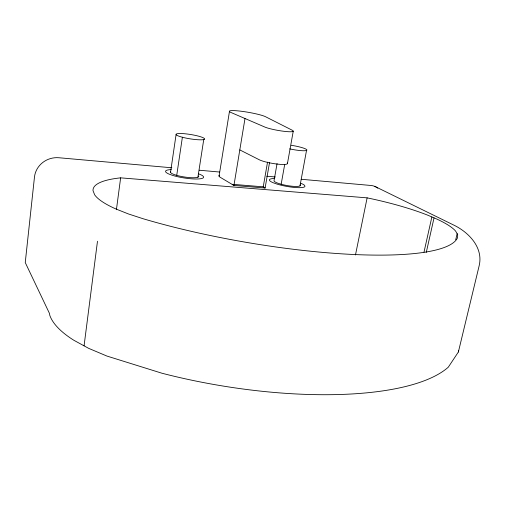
<?xml version="1.0" encoding="UTF-8"?>
<svg xmlns="http://www.w3.org/2000/svg" width="505" height="505" viewBox="0 0 505 505"><rect width="100%" height="100%" fill="white"/><g stroke="black" fill="none" stroke-linecap="round" stroke-linejoin="round"><path stroke-width="0.76" d="M171.826 167.78L58.902 157.749A21.999 20.882 -16.2 0 0 34.473 177.053L25.25 262.55L49.541 313.573L49.755 315.208A134.343 47.741 8.2 0 0 73.806 340.244L88.684 348.362L106.934 356.063L161.928 373.22A229.497 74.873 9.5 0 0 448.295 367.185L458.382 351.985L458.414 350.558M84.07 345.843L97.484 241.251M116.415 209.701L120.638 177.848L367.129 197.859A99.845 20.49 11.3 0 1 427.937 215.269L437.286 219.271A99.845 20.49 11.3 0 1 455.554 231.031L457.681 234.573L457.53 237.767A209.045 42.761 9.8 0 1 142.978 218.697L128.403 213.943L116.049 209.032A109.484 24.53 9 0 1 94.662 194.816L93.027 190.675A109.484 24.53 9 0 1 120.638 177.848M170.538 172.375L176.068 134.627M176.731 175.336L182.387 137.227M197.928 177.141L203.749 139.487M219.063 176.163L229.44 111.548M244.994 118.517L233.935 185.455L265.1 188.011L269.556 162.421M263.193 186.629L265.1 188.011L263.238 186.837L267.53 162.13M277.062 163.582L274.076 180.506A13.414 2.481 10.2 0 0 279.524 183.763L282.611 184.615A13.414 2.481 10.2 0 0 299.673 186.061L300.38 185.543A13.414 2.481 10.2 0 0 300.191 184.849M281.165 184.218L284.713 164.377M287.421 163.67L293.235 131.275M300.008 185.821L306.535 150.364M355.469 254.993L367.129 197.859M424.004 252.102L431.876 216.954M426.289 252.355L434.035 217.882M455.718 239.768L457.132 233.663M458.382 351.985L479.188 265.624C483.512 247.374 468.482 231.978 453.231 224.826L374.893 186.433M233.746 184.401L263.238 186.837M199.273 170.223L219.662 172.035M266.709 176.213L275.339 176.977M301.214 179.275L371.011 185.48A18.218 15.112 -61.1 0 1 377.74 188.1M239.812 149.909L258.724 159.485A15.2 2.481 10.1 0 0 276.746 164.024A15.2 2.481 10.1 0 0 287.257 162.989M232.199 184.275L233.935 185.455L220.155 177.255A18.628 3.529 9.6 0 1 219.239 175.254M289.706 148.88A13.547 1.957 10.3 0 0 306.213 150.547L306.901 150.155A13.547 1.957 10.3 0 0 291.252 145.295M198.516 173.808A19.285 3.718 8.9 0 1 198.509 178.94A19.285 3.718 8.9 0 1 172.527 175.355L169.068 174.105A19.285 3.718 8.9 0 1 171.277 169.573M170.671 171.668A14.317 2.759 8.9 0 0 175.696 175.058L178.89 175.923A14.317 2.759 8.9 0 0 197.663 177.293L198.642 176.737A14.317 2.759 8.9 0 0 198.661 176.011M274.613 178.492A18.079 3.339 10.2 0 0 273.369 182.81L276.803 184.028A18.079 3.339 10.2 0 0 294.768 187.475A18.079 3.339 10.2 0 0 304.963 186.421L304.679 185.486A18.079 3.339 10.2 0 0 300.696 183.227M204.449 139.197L203.49 139.601A14.468 2.184 9.2 0 1 184.571 137.783L181.333 136.962A14.468 2.184 9.2 0 1 184.956 133.768A14.468 2.184 9.2 0 1 204.449 139.197M292.395 131.628L292.382 131.628A15.32 1.938 10.1 0 1 272.782 129.362A15.346 1.938 10.1 0 1 264.311 126.824L230.602 112.325A18.975 2.216 9.9 0 1 240.929 111.207A18.975 2.216 9.9 0 1 265.188 116.554L291.852 130.031A15.346 1.938 10.1 0 1 292.395 131.628"/></g></svg>
